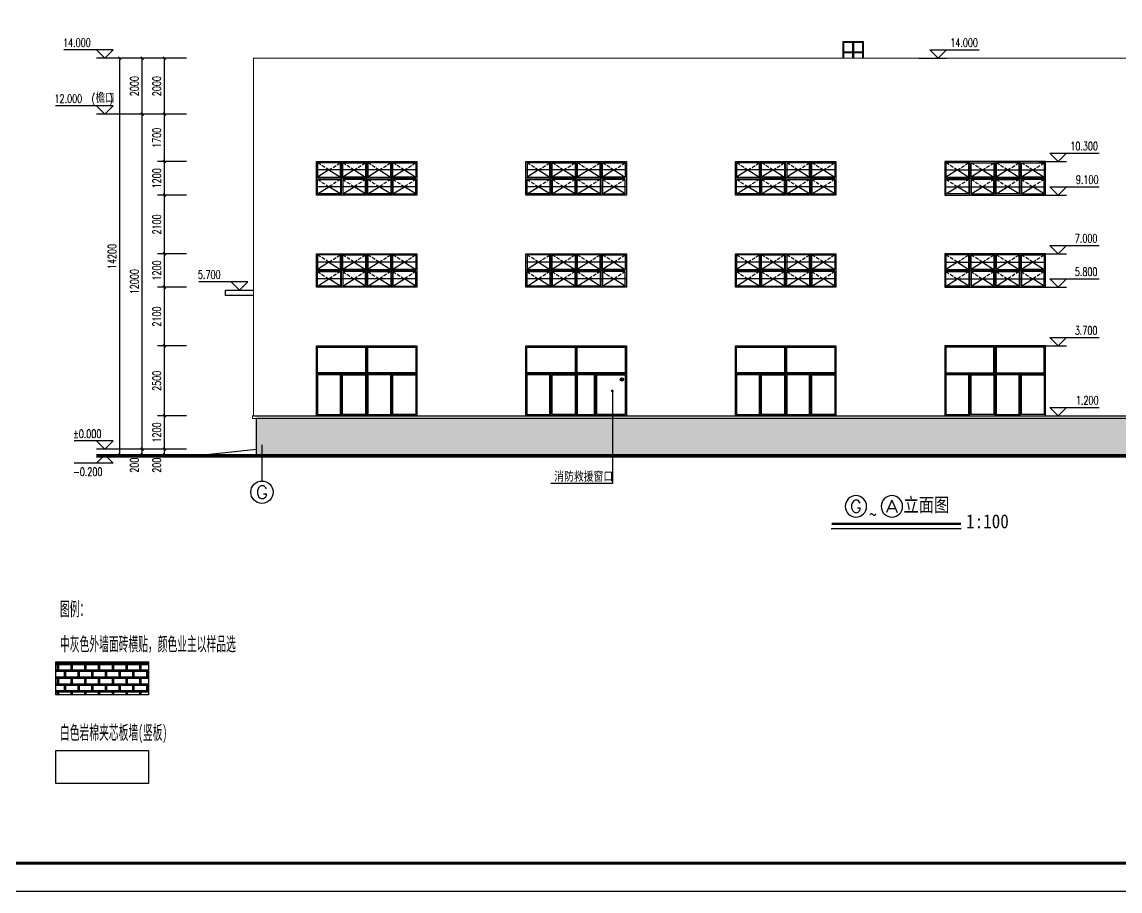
# Model space of a CAD drawing. Extents: x 4267484 to 4395158, y -674551 to -235742.
# Drawn here: x 4312088 to 4351403, y -611598 to -580482 of the extents above; entities that cross this region are included whole.
import ezdxf
from ezdxf.enums import TextEntityAlignment as Align

# ---------------------------------------------------------------- set-up
doc = ezdxf.new("R2010")
doc.units = 0
doc.header["$LTSCALE"] = 1000
doc.header["$MEASUREMENT"] = 0
doc.linetypes.add('DASH', pattern=[0.35, 0.25, -0.1])
doc.layers.get('0').update_dxf_attribs({"linetype": 'CONTINUOUS'})
doc.layers.get('Defpoints').update_dxf_attribs({"linetype": 'CONTINUOUS'})
doc.layers.add('_0', color=7, linetype='CONTINUOUS', lineweight=25)
for name, color, linetype in [('AXIS', 3, 'CONTINUOUS'), ('AXIS_TEXT', 7, 'CONTINUOUS'), ('DIM_ELEV', 3, 'CONTINUOUS'), ('DIM_LEAD', 3, 'CONTINUOUS'), ('PUB_DIM', 3, 'CONTINUOUS'), ('PUB_HATCH', 8, 'CONTINUOUS'), ('PUB_TEXT', 7, 'CONTINUOUS'), ('PUB_TITLE', 4, 'CONTINUOUS'), ('WINDOW', 4, 'CONTINUOUS'), ('图名', 15, 'CONTINUOUS'), ('填充', 251, 'CONTINUOUS'), ('爬梯', 8, 'CONTINUOUS')]:
    doc.layers.add(name, color=color, linetype=linetype)
doc.styles.add('_HZTXT', font='txt.shx', dxfattribs={"width": 0.8, "bigfont": 'HZTXT.shx'})
doc.styles.add('_TCH_AXIS', font='COMPLEX', dxfattribs={"bigfont": 'GBCBIG'})
doc.styles.add('_TCH_DIM', font='SIMPLEX', dxfattribs={"bigfont": 'GBCBIG'})
doc.styles.add('_TCH_DIM_T3', font='SIMPLEX', dxfattribs={"width": 0.705882, "bigfont": 'GBCBIG'})
doc.styles.add('COMPLEX', font='COMPLEX')
doc.styles.add('STYLE-黑体', font='simhei.ttf')
doc.styles.add('宋体', font='', dxfattribs={"width": 0.7})
doc.styles.get('宋体').set_extended_font_data('SimSun')
doc.dimstyles.new('_TCH_ARCH&&100', dxfattribs={"dimtxt": 297.5, "dimasz": 100, "dimexe": 250, "dimexo": 300, "dimgap": 126.25, "dimtad": 1, "dimdec": 0, "dimzin": 0, "dimdsep": 46, "dimtxsty": '_TCH_DIM_T3', "dimblk": 'ARCHTICK', "dimcen": 0.09, "dimclrt": 7, "dimazin": 2, "dimtfac": 1, "dimtdec": 0, "dimtix": 1, "dimtmove": 2, "dimatfit": 3, "dimfxl": 0, "dimtolj": 1, "dimtzin": 0, "dimarcsym": 0})

# ---------------------------------------------------------------- blocks, each defined once
blk = doc.blocks.new('_ArchTick')
at = {"color": 0, "linetype": 'ByBlock', "const_width": 0.4}
blk.add_lwpolyline([(-0.5, -0.5), (0.5, 0.5)], dxfattribs=at)
blk = doc.blocks.new('*D238')
at = {"layer": 'Defpoints', "color": 0}
for p in [(4317191, -581781), (4318278, -581781), (4318278, -583781)]:
    blk.add_point(p, dxfattribs=at)
at = {"layer": 'PUB_DIM', "color": 0, "lineweight": -2}
for p, q in [((4317978, -581781), (4316941, -581781)), ((4317191, -583781), (4317191, -581781)), ((4317978, -583781), (4316941, -583781))]:
    blk.add_line(p, q, dxfattribs=at)
at = {"layer": 'PUB_DIM', "color": 0, "lineweight": -2, "xscale": 100, "yscale": 100, "zscale": 100}
for p, rotation in [((4317191, -581781), 90), ((4317191, -583781), 270)]:
    blk.add_blockref('_ArchTick', p, dxfattribs=dict(at, rotation=rotation))
at = {"layer": 'PUB_DIM', "color": 7, "insert": (4316916, -582781), "char_height": 297.5, "attachment_point": 5, "rotation": 90, "style": '_TCH_DIM_T3'}
blk.add_mtext('\\A1;2000', dxfattribs=at)
blk = doc.blocks.new('*D239')
at = {"layer": 'Defpoints', "color": 0}
for p in [(4317191, -583781), (4318278, -583781), (4318278, -585481)]:
    blk.add_point(p, dxfattribs=at)
at = {"layer": 'PUB_DIM', "color": 0, "lineweight": -2}
for p, q in [((4317978, -583781), (4316941, -583781)), ((4317191, -585481), (4317191, -583781)), ((4317978, -585481), (4316941, -585481))]:
    blk.add_line(p, q, dxfattribs=at)
at = {"layer": 'PUB_DIM', "color": 0, "lineweight": -2, "xscale": 100, "yscale": 100, "zscale": 100}
for p, rotation in [((4317191, -583781), 90), ((4317191, -585481), 270)]:
    blk.add_blockref('_ArchTick', p, dxfattribs=dict(at, rotation=rotation))
at = {"layer": 'PUB_DIM', "color": 7, "insert": (4316916, -584631), "char_height": 297.5, "attachment_point": 5, "rotation": 90, "style": '_TCH_DIM_T3'}
blk.add_mtext('\\A1;1700', dxfattribs=at)
blk = doc.blocks.new('*D240')
at = {"layer": 'Defpoints', "color": 0}
for p in [(4317191, -585481), (4318278, -585481), (4318278, -586681)]:
    blk.add_point(p, dxfattribs=at)
at = {"layer": 'PUB_DIM', "color": 0, "lineweight": -2}
for p, q in [((4317978, -585481), (4316941, -585481)), ((4317191, -586681), (4317191, -585481)), ((4317978, -586681), (4316941, -586681))]:
    blk.add_line(p, q, dxfattribs=at)
at = {"layer": 'PUB_DIM', "color": 0, "lineweight": -2, "xscale": 100, "yscale": 100, "zscale": 100}
for p, rotation in [((4317191, -585481), 90), ((4317191, -586681), 270)]:
    blk.add_blockref('_ArchTick', p, dxfattribs=dict(at, rotation=rotation))
at = {"layer": 'PUB_DIM', "color": 7, "insert": (4316916, -586081), "char_height": 297.5, "attachment_point": 5, "rotation": 90, "style": '_TCH_DIM_T3'}
blk.add_mtext('\\A1;1200', dxfattribs=at)
blk = doc.blocks.new('*D241')
at = {"layer": 'Defpoints', "color": 0}
for p in [(4317191, -586681), (4318278, -586681), (4318278, -588781)]:
    blk.add_point(p, dxfattribs=at)
at = {"layer": 'PUB_DIM', "color": 0, "lineweight": -2}
for p, q in [((4317978, -586681), (4316941, -586681)), ((4317191, -588781), (4317191, -586681)), ((4317978, -588781), (4316941, -588781))]:
    blk.add_line(p, q, dxfattribs=at)
at = {"layer": 'PUB_DIM', "color": 0, "lineweight": -2, "xscale": 100, "yscale": 100, "zscale": 100}
for p, rotation in [((4317191, -586681), 90), ((4317191, -588781), 270)]:
    blk.add_blockref('_ArchTick', p, dxfattribs=dict(at, rotation=rotation))
at = {"layer": 'PUB_DIM', "color": 7, "insert": (4316916, -587731), "char_height": 297.5, "attachment_point": 5, "rotation": 90, "style": '_TCH_DIM_T3'}
blk.add_mtext('\\A1;2100', dxfattribs=at)
blk = doc.blocks.new('*D242')
at = {"layer": 'Defpoints', "color": 0}
for p in [(4317191, -588781), (4318278, -588781), (4318278, -589981)]:
    blk.add_point(p, dxfattribs=at)
at = {"layer": 'PUB_DIM', "color": 0, "lineweight": -2}
for p, q in [((4317978, -588781), (4316941, -588781)), ((4317191, -589981), (4317191, -588781)), ((4317978, -589981), (4316941, -589981))]:
    blk.add_line(p, q, dxfattribs=at)
at = {"layer": 'PUB_DIM', "color": 0, "lineweight": -2, "xscale": 100, "yscale": 100, "zscale": 100}
for p, rotation in [((4317191, -588781), 90), ((4317191, -589981), 270)]:
    blk.add_blockref('_ArchTick', p, dxfattribs=dict(at, rotation=rotation))
at = {"layer": 'PUB_DIM', "color": 7, "insert": (4316916, -589381), "char_height": 297.5, "attachment_point": 5, "rotation": 90, "style": '_TCH_DIM_T3'}
blk.add_mtext('\\A1;1200', dxfattribs=at)
blk = doc.blocks.new('*D243')
at = {"layer": 'Defpoints', "color": 0}
for p in [(4317191, -589981), (4318278, -589981), (4318278, -592081)]:
    blk.add_point(p, dxfattribs=at)
at = {"layer": 'PUB_DIM', "color": 0, "lineweight": -2}
for p, q in [((4317978, -589981), (4316941, -589981)), ((4317191, -592081), (4317191, -589981)), ((4317978, -592081), (4316941, -592081))]:
    blk.add_line(p, q, dxfattribs=at)
at = {"layer": 'PUB_DIM', "color": 0, "lineweight": -2, "xscale": 100, "yscale": 100, "zscale": 100}
for p, rotation in [((4317191, -589981), 90), ((4317191, -592081), 270)]:
    blk.add_blockref('_ArchTick', p, dxfattribs=dict(at, rotation=rotation))
at = {"layer": 'PUB_DIM', "color": 7, "insert": (4316916, -591031), "char_height": 297.5, "attachment_point": 5, "rotation": 90, "style": '_TCH_DIM_T3'}
blk.add_mtext('\\A1;2100', dxfattribs=at)
blk = doc.blocks.new('*D244')
at = {"layer": 'Defpoints', "color": 0}
for p in [(4317191, -592081), (4318278, -592081), (4318278, -594581)]:
    blk.add_point(p, dxfattribs=at)
at = {"layer": 'PUB_DIM', "color": 0, "lineweight": -2}
for p, q in [((4317978, -592081), (4316941, -592081)), ((4317191, -594581), (4317191, -592081)), ((4317978, -594581), (4316941, -594581))]:
    blk.add_line(p, q, dxfattribs=at)
at = {"layer": 'PUB_DIM', "color": 0, "lineweight": -2, "xscale": 100, "yscale": 100, "zscale": 100}
for p, rotation in [((4317191, -592081), 90), ((4317191, -594581), 270)]:
    blk.add_blockref('_ArchTick', p, dxfattribs=dict(at, rotation=rotation))
at = {"layer": 'PUB_DIM', "color": 7, "insert": (4316916, -593331), "char_height": 297.5, "attachment_point": 5, "rotation": 90, "style": '_TCH_DIM_T3'}
blk.add_mtext('\\A1;2500', dxfattribs=at)
blk = doc.blocks.new('*D245')
at = {"layer": 'Defpoints', "color": 0}
for p in [(4317191, -594581), (4318278, -594581), (4318278, -595781)]:
    blk.add_point(p, dxfattribs=at)
at = {"layer": 'PUB_DIM', "color": 0, "lineweight": -2}
for p, q in [((4317978, -594581), (4316941, -594581)), ((4317191, -595781), (4317191, -594581)), ((4317978, -595781), (4316941, -595781))]:
    blk.add_line(p, q, dxfattribs=at)
at = {"layer": 'PUB_DIM', "color": 0, "lineweight": -2, "xscale": 100, "yscale": 100, "zscale": 100}
for p, rotation in [((4317191, -594581), 90), ((4317191, -595781), 270)]:
    blk.add_blockref('_ArchTick', p, dxfattribs=dict(at, rotation=rotation))
at = {"layer": 'PUB_DIM', "color": 7, "insert": (4316916, -595181), "char_height": 297.5, "attachment_point": 5, "rotation": 90, "style": '_TCH_DIM_T3'}
blk.add_mtext('\\A1;1200', dxfattribs=at)
blk = doc.blocks.new('*D246')
at = {"layer": 'Defpoints', "color": 0}
for p in [(4317191, -595781), (4318278, -595781), (4318278, -595981)]:
    blk.add_point(p, dxfattribs=at)
at = {"layer": 'PUB_DIM', "color": 0, "lineweight": -2}
for p, q in [((4317978, -595781), (4316941, -595781)), ((4317978, -595981), (4316941, -595981)), ((4317191, -595781), (4317191, -595681)), ((4317191, -595981), (4317191, -595781)), ((4317191, -595981), (4317191, -596081))]:
    blk.add_line(p, q, dxfattribs=at)
at = {"layer": 'PUB_DIM', "color": 0, "lineweight": -2, "xscale": 100, "yscale": 100, "zscale": 100}
for p, rotation in [((4317191, -595781), 270), ((4317191, -595981), 90)]:
    blk.add_blockref('_ArchTick', p, dxfattribs=dict(at, rotation=rotation))
at = {"layer": 'PUB_DIM', "color": 7, "insert": (4316916, -596351), "char_height": 297.5, "attachment_point": 5, "rotation": 90, "style": '_TCH_DIM_T3'}
blk.add_mtext('\\A1;200', dxfattribs=at)
blk = doc.blocks.new('*D247')
at = {"layer": 'Defpoints', "color": 0}
for p in [(4315591, -581781), (4317178, -581781), (4317178, -595981)]:
    blk.add_point(p, dxfattribs=at)
at = {"layer": 'PUB_DIM', "color": 0, "lineweight": -2}
for p, q in [((4316878, -581781), (4315341, -581781)), ((4315591, -595981), (4315591, -581781)), ((4316878, -595981), (4315341, -595981))]:
    blk.add_line(p, q, dxfattribs=at)
at = {"layer": 'PUB_DIM', "color": 0, "lineweight": -2, "xscale": 100, "yscale": 100, "zscale": 100}
for p, rotation in [((4315591, -581781), 90), ((4315591, -595981), 270)]:
    blk.add_blockref('_ArchTick', p, dxfattribs=dict(at, rotation=rotation))
at = {"layer": 'PUB_DIM', "color": 7, "insert": (4315316, -588881), "char_height": 297.5, "attachment_point": 5, "rotation": 90, "style": '_TCH_DIM_T3'}
blk.add_mtext('\\A1;14200', dxfattribs=at)
blk = doc.blocks.new('*D248')
at = {"layer": 'Defpoints', "color": 0}
for p in [(4316391, -581781), (4317178, -581781), (4317178, -583781)]:
    blk.add_point(p, dxfattribs=at)
at = {"layer": 'PUB_DIM', "color": 0, "lineweight": -2}
for p, q in [((4316878, -581781), (4316141, -581781)), ((4316391, -583781), (4316391, -581781)), ((4316878, -583781), (4316141, -583781))]:
    blk.add_line(p, q, dxfattribs=at)
at = {"layer": 'PUB_DIM', "color": 0, "lineweight": -2, "xscale": 100, "yscale": 100, "zscale": 100}
for p, rotation in [((4316391, -581781), 90), ((4316391, -583781), 270)]:
    blk.add_blockref('_ArchTick', p, dxfattribs=dict(at, rotation=rotation))
at = {"layer": 'PUB_DIM', "color": 7, "insert": (4316116, -582781), "char_height": 297.5, "attachment_point": 5, "rotation": 90, "style": '_TCH_DIM_T3'}
blk.add_mtext('\\A1;2000', dxfattribs=at)
blk = doc.blocks.new('*D249')
at = {"layer": 'Defpoints', "color": 0}
for p in [(4316391, -583781), (4317178, -583781), (4317178, -595781)]:
    blk.add_point(p, dxfattribs=at)
at = {"layer": 'PUB_DIM', "color": 0, "lineweight": -2}
for p, q in [((4316878, -583781), (4316141, -583781)), ((4316391, -595781), (4316391, -583781)), ((4316878, -595781), (4316141, -595781))]:
    blk.add_line(p, q, dxfattribs=at)
at = {"layer": 'PUB_DIM', "color": 0, "lineweight": -2, "xscale": 100, "yscale": 100, "zscale": 100}
for p, rotation in [((4316391, -583781), 90), ((4316391, -595781), 270)]:
    blk.add_blockref('_ArchTick', p, dxfattribs=dict(at, rotation=rotation))
at = {"layer": 'PUB_DIM', "color": 7, "insert": (4316116, -589781), "char_height": 297.5, "attachment_point": 5, "rotation": 90, "style": '_TCH_DIM_T3'}
blk.add_mtext('\\A1;12000', dxfattribs=at)
blk = doc.blocks.new('*D250')
at = {"layer": 'Defpoints', "color": 0}
for p in [(4316391, -595781), (4317178, -595781), (4317178, -595981)]:
    blk.add_point(p, dxfattribs=at)
at = {"layer": 'PUB_DIM', "color": 0, "lineweight": -2}
for p, q in [((4316878, -595781), (4316141, -595781)), ((4316878, -595981), (4316141, -595981)), ((4316391, -595781), (4316391, -595681)), ((4316391, -595981), (4316391, -595781)), ((4316391, -595981), (4316391, -596081))]:
    blk.add_line(p, q, dxfattribs=at)
at = {"layer": 'PUB_DIM', "color": 0, "lineweight": -2, "xscale": 100, "yscale": 100, "zscale": 100}
for p, rotation in [((4316391, -595781), 270), ((4316391, -595981), 90)]:
    blk.add_blockref('_ArchTick', p, dxfattribs=dict(at, rotation=rotation))
at = {"layer": 'PUB_DIM', "color": 7, "insert": (4316116, -596351), "char_height": 297.5, "attachment_point": 5, "rotation": 90, "style": '_TCH_DIM_T3'}
blk.add_mtext('\\A1;200', dxfattribs=at)
blk = doc.blocks.new('C-3015')
at = {"layer": 'PUB_HATCH', "linetype": 'DASH', "ltscale": 0.5}
for p, q in [((733687, 126065), (733277, 126325)), ((733687, 126065), (734097, 126325)), ((734587, 126065), (734177, 126325)), ((734587, 126065), (734997, 126325)), ((735487, 126065), (735077, 126325)), ((735487, 126065), (735897, 126325)), ((736387, 126065), (735977, 126325)), ((736387, 126065), (736797, 126325)), ((733277, 125725), (733687, 125465)), ((734097, 125725), (733687, 125465)), ((734177, 125725), (734587, 125465)), ((734997, 125725), (734587, 125465)), ((735077, 125725), (735487, 125465)), ((735897, 125725), (735487, 125465)), ((735977, 125725), (736387, 125465)), ((736797, 125725), (736387, 125465))]:
    blk.add_line(p, q, dxfattribs=at)
at = {"layer": 'PUB_HATCH'}
for p, q in [((736837, 126065), (733237, 126065)), ((733687, 126065), (733277, 125805)), ((733687, 126065), (734097, 125805)), ((734587, 126065), (734177, 125805)), ((734587, 126065), (734997, 125805)), ((735487, 126065), (735077, 125805)), ((735487, 126065), (735897, 125805)), ((736387, 126065), (735977, 125805)), ((736387, 126065), (736797, 125805)), ((736837, 125465), (733237, 125465)), ((733277, 125205), (733687, 125465)), ((734097, 125205), (733687, 125465)), ((734177, 125205), (734587, 125465)), ((734997, 125205), (734587, 125465)), ((735077, 125205), (735487, 125465)), ((735897, 125205), (735487, 125465)), ((735977, 125205), (736387, 125465)), ((736797, 125205), (736387, 125465))]:
    blk.add_line(p, q, dxfattribs=at)
at = {"layer": 'WINDOW', "color": 160}
for p, q in [((734137, 125165), (734137, 126365)), ((735037, 125165), (735037, 126365)), ((735937, 125165), (735937, 126365)), ((736797, 125765), (733237, 125765))]:
    blk.add_line(p, q, dxfattribs=at)
for points in [[(733237, 126365), (736837, 126365), (736837, 125165), (733237, 125165)], [(734097, 126325), (733277, 126325), (733277, 125805), (734097, 125805)], [(734177, 126325), (734997, 126325), (734997, 125805), (734177, 125805)], [(735897, 126325), (735077, 126325), (735077, 125805), (735897, 125805)], [(735977, 126325), (736797, 126325), (736797, 125805), (735977, 125805)], [(734097, 125205), (733277, 125205), (733277, 125725), (734097, 125725)], [(734177, 125205), (734997, 125205), (734997, 125725), (734177, 125725)], [(735897, 125205), (735077, 125205), (735077, 125725), (735897, 125725)], [(735977, 125205), (736797, 125205), (736797, 125725), (735977, 125725)]]:
    blk.add_lwpolyline(points, close=True, dxfattribs=at)
blk = doc.blocks.new('_AXISO')
blk.add_circle((0, 0), 0.5)
at = {"layer": 'AXIS_TEXT', "style": 'COMPLEX', "width": 1.041667}
blk.add_attdef('A', text='', height=0.56, dxfattribs=at).set_placement((-0.25, -0.28), (0.25, -0.28), align=Align.FIT)

msp = doc.modelspace()

# ---------------------------------------------------------------- hatches: boundary and pattern name
at = {"layer": '_0'}
msp.add_hatch(color=0, dxfattribs=at).paths.add_polyline_path([(4333519.8, -593280, -1), (4333619.8, -593280, -1)])
at = {"layer": '填充', "linetype": 'ByBlock', "lineweight": 100}
h = msp.add_hatch(dxfattribs=at)
h.set_pattern_fill('AR-B816C', color=256, scale=200)
h.set_pattern_definition([(0, (-6761843.96, 367740.72), (245.692378, 245.692378), [479.867928, -11.51682]), (0, (-6762089.66, 367752.24), (245.692378, 245.692378), [479.867928, -11.51682]), (90, (-6761843.96, 367740.72), (-245.692378, 245.692378), [-257.20918, 234.175548]), (90, (-6761855.48, 367740.72), (-245.692378, 245.692378), [-257.20918, 234.175548])])
h.paths.add_polyline_path([(4320480, -594681.3), (4320480, -595981.3), (4365980, -595981.3), (4365980, -594681.3)])
h = msp.add_hatch(dxfattribs=at)
h.set_pattern_fill('AR-B816C', color=256, scale=200)
h.set_pattern_definition([(0, (-6771765.8, 63335.64), (245.692378, 245.692378), [479.867928, -11.51682]), (0, (-6772011.49, 63347.16), (245.692378, 245.692378), [479.867928, -11.51682]), (90, (-6771765.8, 63335.64), (-245.692378, 245.692378), [-257.20918, 234.175548]), (90, (-6771777.3, 63335.64), (-245.692378, 245.692378), [-257.20918, 234.175548])])
h.paths.add_polyline_path([(4313298.4, -603394.1), (4313298.4, -604578.3), (4316616.3, -604578.3), (4316616.3, -603394.1)])

# ---------------------------------------------------------------- linework, layer by layer
msp.add_lwpolyline([(4320380, -590281.3), (4319380, -590281.3), (4319380, -590081.3), (4320380, -590081.3)])
at = {"layer": '_0', "color": 0}
for p, q in [((4320380, -594581.3), (4366020, -594581.3)), ((4365980, -594681.3), (4320480, -594681.3)), ((4371608, -595981.3), (4314752, -595981.3)), ((4318580, -595981.3), (4320480, -595781.3))]:
    msp.add_line(p, q, dxfattribs=at)
for points, const_width in [([(4365980, -595981.3), (4365980, -594681.3), (4366020, -594681.3), (4366020, -594581.3), (4365980, -594581.3), (4365980, -581781.3), (4320380, -581780.8), (4320380, -594581.3), (4320340, -594581.3), (4320340, -594681.3), (4320480, -594681.3), (4320480, -595981.3)], 40), ([(4371608, -596031.3), (4314752, -596031.3)], 100)]:
    msp.add_lwpolyline(points, dxfattribs=dict(at, const_width=const_width))
for radius in [60, 50]:
    msp.add_circle((4333569.8, -593280), radius, dxfattribs=at)
at = {"layer": 'AXIS'}
for p, q in [((4333225.9, -593693.9), (4333225.9, -597002.9)), ((4333225.9, -597002.9), (4331021.4, -597002.9))]:
    msp.add_line(p, q, dxfattribs=at)
at = {"layer": 'AXIS', "color": 0}
msp.add_line((4320680, -595624.2), (4320680, -596918.4), dxfattribs=at)
msp.add_circle((4320680, -597318.4), 400, dxfattribs=at)
at = {"layer": 'DIM_ELEV'}
for p, q in [((4315352, -581478.8), (4313590.1, -581478.8)), ((4315052, -581778.8), (4314752, -581478.8)), ((4315752, -581778.8), (4314752, -581778.8)), ((4315052, -581778.8), (4315352, -581478.8)), ((4344193.4, -581778.8), (4345193.4, -581778.8)), ((4344893.4, -581778.8), (4344593.4, -581478.8)), ((4344593.4, -581478.8), (4346355.3, -581478.8)), ((4344893.4, -581778.8), (4345193.4, -581478.8)), ((4315352, -583481.3), (4313283, -583481.3)), ((4315052, -583781.3), (4314752, -583481.3)), ((4315752, -583781.3), (4314752, -583781.3)), ((4315052, -583781.3), (4315352, -583481.3)), ((4349191.2, -585481), (4348891.2, -585181)), ((4348891.2, -585181), (4350653.1, -585181)), ((4349191.2, -585481), (4349491.2, -585181)), ((4348491.2, -585481), (4349491.2, -585481)), ((4349191.2, -586681), (4348891.2, -586381)), ((4348891.2, -586381), (4350653.1, -586381)), ((4349191.2, -586681), (4349491.2, -586381)), ((4348491.2, -586681), (4349491.2, -586681)), ((4349191.2, -588781), (4348891.2, -588481)), ((4348891.2, -588481), (4350653.1, -588481)), ((4349191.2, -588781), (4349491.2, -588481)), ((4348491.2, -588781), (4349491.2, -588781)), ((4349191.2, -589981), (4348891.2, -589681)), ((4348891.2, -589681), (4350653.1, -589681)), ((4349191.2, -589981), (4349491.2, -589681)), ((4320180, -589781.3), (4318418.2, -589781.3)), ((4319880, -590081.3), (4319580, -589781.3)), ((4319880, -590081.3), (4320180, -589781.3)), ((4348491.2, -589981), (4349491.2, -589981)), ((4348491.2, -592081), (4349491.2, -592081)), ((4349191.2, -592081), (4348891.2, -591781)), ((4348891.2, -591781), (4350653.1, -591781)), ((4349191.2, -592081), (4349491.2, -591781)), ((4349191.2, -594581), (4348891.2, -594281)), ((4348891.2, -594281), (4350653.1, -594281)), ((4349191.2, -594581), (4349491.2, -594281)), ((4348491.2, -594581), (4349491.2, -594581)), ((4315352, -595481.3), (4313953.1, -595481.3)), ((4315052, -595781.3), (4314752, -595481.3)), ((4315052, -595781.3), (4315352, -595481.3)), ((4316180.6, -595781.3), (4314752, -595781.3)), ((4315052, -595981.3), (4314752, -596281.3)), ((4315752, -595981.3), (4314752, -595981.3)), ((4315052, -595981.3), (4315352, -596281.3)), ((4315352, -596281.3), (4313953.1, -596281.3))]:
    msp.add_line(p, q, dxfattribs=at)
at = {"layer": 'DIM_LEAD', "const_width": 48}
msp.add_lwpolyline([(4333225.9, -593717.9, -1), (4333225.9, -593669.9, -1)], format="xyb", close=True, dxfattribs=at)
at = {"layer": 'PUB_DIM'}
for p, q in [((4317678.5, -581780.8), (4314752, -581780.8)), ((4317678.5, -583781.3), (4314752, -583781.3)), ((4317678.5, -595781.3), (4314752, -595781.3))]:
    msp.add_line(p, q, dxfattribs=at)
at = {"layer": 'PUB_TITLE', "color": 4}
msp.add_lwpolyline([(4301057.7, -611597.6), (4385157.7, -611597.6), (4385157.7, -552197.6), (4301057.7, -552197.6)], close=True, dxfattribs=at)
at = {"layer": 'PUB_TITLE', "color": 4, "const_width": 100}
msp.add_lwpolyline([(4303557.7, -610597.6), (4384157.7, -610597.6), (4384157.7, -553197.6), (4303557.7, -553197.6)], close=True, dxfattribs=at)
at = {"layer": 'WINDOW', "color": 160}
for p, q in [((4324430, -593081.3), (4322630, -593081.3)), ((4323530, -594581.3), (4323530, -593081.3)), ((4326230, -593081.3), (4324430, -593081.3)), ((4325330, -594581.3), (4325330, -593081.3)), ((4331930, -593081.3), (4330130, -593081.3)), ((4331030, -594581.3), (4331030, -593081.3)), ((4333730, -593081.3), (4331930, -593081.3)), ((4332630, -594581.3), (4332630, -593081.3)), ((4339430, -593081.3), (4337630, -593081.3)), ((4338530, -594581.3), (4338530, -593081.3)), ((4341230, -593081.3), (4339430, -593081.3)), ((4340330, -594581.3), (4340330, -593081.3)), ((4345130, -593081.3), (4346930, -593081.3)), ((4346030, -594581.3), (4346030, -593081.3)), ((4346930, -593081.3), (4348730, -593081.3)), ((4347830, -594581.3), (4347830, -593081.3))]:
    msp.add_line(p, q, dxfattribs=at)
for points in [[(4322630, -592081.3), (4324430, -592081.3), (4324430, -594581.3), (4322630, -594581.3)], [(4324430, -592081.3), (4326230, -592081.3), (4326230, -594581.3), (4324430, -594581.3)], [(4330130, -592081.3), (4331930, -592081.3), (4331930, -594581.3), (4330130, -594581.3)], [(4331930, -592081.3), (4333730, -592081.3), (4333730, -594581.3), (4331930, -594581.3)], [(4337630, -592081.3), (4339430, -592081.3), (4339430, -594581.3), (4337630, -594581.3)], [(4339430, -592081.3), (4341230, -592081.3), (4341230, -594581.3), (4339430, -594581.3)], [(4346930, -592081.3), (4345130, -592081.3), (4345130, -594581.3), (4346930, -594581.3)], [(4348730, -592081.3), (4346930, -592081.3), (4346930, -594581.3), (4348730, -594581.3)], [(4322670, -592121.3), (4324390, -592121.3), (4324390, -593041.3), (4322670, -593041.3)], [(4324470, -592121.3), (4326190, -592121.3), (4326190, -593041.3), (4324470, -593041.3)], [(4330170, -592121.3), (4331890, -592121.3), (4331890, -593041.3), (4330170, -593041.3)], [(4331970, -592121.3), (4333690, -592121.3), (4333690, -593041.3), (4331970, -593041.3)], [(4337670, -592121.3), (4339390, -592121.3), (4339390, -593041.3), (4337670, -593041.3)], [(4339470, -592121.3), (4341190, -592121.3), (4341190, -593041.3), (4339470, -593041.3)], [(4346890, -592121.3), (4345170, -592121.3), (4345170, -593041.3), (4346890, -593041.3)], [(4348690, -592121.3), (4346970, -592121.3), (4346970, -593041.3), (4348690, -593041.3)], [(4323490, -593121.3), (4322670, -593121.3), (4322670, -594541.3), (4323490, -594541.3)], [(4323570, -593121.3), (4324390, -593121.3), (4324390, -594541.3), (4323570, -594541.3)], [(4325290, -593121.3), (4324470, -593121.3), (4324470, -594541.3), (4325290, -594541.3)], [(4325370, -593121.3), (4326190, -593121.3), (4326190, -594541.3), (4325370, -594541.3)], [(4330990, -593121.3), (4330170, -593121.3), (4330170, -594541.3), (4330990, -594541.3)], [(4331070, -593121.3), (4331890, -593121.3), (4331890, -594541.3), (4331070, -594541.3)], [(4332590, -593121.3), (4331970, -593121.3), (4331970, -594541.3), (4332590, -594541.3)], [(4332670, -593121.3), (4333690, -593121.3), (4333690, -594541.3), (4332670, -594541.3)], [(4338490, -593121.3), (4337670, -593121.3), (4337670, -594541.3), (4338490, -594541.3)], [(4338570, -593121.3), (4339390, -593121.3), (4339390, -594541.3), (4338570, -594541.3)], [(4340290, -593121.3), (4339470, -593121.3), (4339470, -594541.3), (4340290, -594541.3)], [(4340370, -593121.3), (4341190, -593121.3), (4341190, -594541.3), (4340370, -594541.3)], [(4345990, -593121.3), (4345170, -593121.3), (4345170, -594541.3), (4345990, -594541.3)], [(4346070, -593121.3), (4346890, -593121.3), (4346890, -594541.3), (4346070, -594541.3)], [(4347790, -593121.3), (4346970, -593121.3), (4346970, -594541.3), (4347790, -594541.3)], [(4347870, -593121.3), (4348690, -593121.3), (4348690, -594541.3), (4347870, -594541.3)]]:
    msp.add_lwpolyline(points, close=True, dxfattribs=at)
at = {"layer": '图名'}
msp.add_line((4341063.2, -598613), (4345719.9, -598613), dxfattribs=at)
at = {"layer": '图名', "const_width": 84}
msp.add_lwpolyline([(4341075, -598453.2), (4345708.1, -598453.2)], dxfattribs=at)
at = {"layer": '填充', "color": 32}
for points in [[(4313298.4, -603394.1), (4316616.3, -603394.1), (4316616.3, -604578.3), (4313298.4, -604578.3)], [(4313298.4, -606562.5), (4316616.3, -606562.5), (4316616.3, -607746.6), (4313298.4, -607746.6)]]:
    msp.add_lwpolyline(points, close=True, dxfattribs=at)
at = {"layer": '爬梯'}
for p, q in [((4341488.8, -581177.7), (4342218.8, -581177.7)), ((4341488.8, -581781), (4341488.8, -581177.7)), ((4341488.8, -581207.7), (4342218.8, -581207.7)), ((4341518.8, -581547.7), (4341518.8, -581207.7)), ((4341838.8, -581547.7), (4341838.8, -581207.7)), ((4341868.8, -581547.7), (4341868.8, -581207.7)), ((4342188.8, -581547.7), (4342188.8, -581207.7)), ((4342218.8, -581781), (4342218.8, -581177.7)), ((4341488.8, -581547.7), (4342218.8, -581547.7)), ((4341488.8, -581577.7), (4342218.8, -581577.7)), ((4341518.8, -581781), (4341518.8, -581577.7)), ((4341838.8, -581781), (4341838.8, -581577.7)), ((4341868.8, -581781), (4341868.8, -581577.7)), ((4342188.8, -581781), (4342188.8, -581577.7))]:
    msp.add_line(p, q, dxfattribs=at)

# ---------------------------------------------------------------- block references
for p in [(3589393.4, -711845.7), (3596893.4, -711845.7), (3604393.4, -711845.7), (3589393.4, -715145.9), (3596893.4, -715145.9), (3604393.4, -715145.9)]:
    msp.add_blockref('C-3015', p)
at = {"xscale": -1}
for p in [(5081966.7, -711845.7), (5081966.7, -715145.9)]:
    msp.add_blockref('C-3015', p, dxfattribs=at)
at = {"layer": 'AXIS'}
ref = msp.add_blockref('_AXISO', (4341946.3, -597826.1), dxfattribs=dict(at, xscale=-768, yscale=768, zscale=768))
ref.add_attrib('A', 'G', dxfattribs={"layer": 'AXIS_TEXT', "height": 434.4, "style": '_TCH_AXIS', "width": 1.166667}).set_placement((4341729, -598043.4), (4342163.5, -598043.4), align=Align.FIT)
ref = msp.add_blockref('_AXISO', (4343234.5, -597826.1), dxfattribs=dict(at, xscale=-768, yscale=768, zscale=768))
ref.add_attrib('A', 'A', dxfattribs={"layer": 'AXIS_TEXT', "height": 434.4, "style": '_TCH_AXIS', "width": 1.166667}).set_placement((4343017.3, -598043.4), (4343451.7, -598043.4), align=Align.FIT)

# ---------------------------------------------------------------- texts
at = {"layer": 'AXIS_TEXT', "color": 0, "style": '_TCH_AXIS', "width": 1.166667}
msp.add_text('G', height=452.5, dxfattribs=at).set_placement((4320453.7, -597544.7), (4320906.3, -597544.7), align=Align.FIT)
at = {"layer": 'PUB_DIM', "style": '_HZTXT', "width": 0.8}
msp.add_text('消防救援窗口', height=365.69, dxfattribs=at).set_placement((4331145.5, -596942.7, 3517.8))
at = {"layer": 'PUB_TEXT', "style": '_TCH_DIM', "width": 0.705882}
for s, p in [('14.000', (4313560.1, -581373.8)), ('14.000', (4345325.3, -581373.8)), ('(', (4314583, -583376.3)), (')', (4315214.5, -583376.3)), ('12.000', (4313253, -583376.3)), ('10.300', (4349623.1, -585076)), ('9.100', (4349823.1, -586276)), ('7.000', (4349783.1, -588376)), ('5.800', (4349783.1, -589576)), ('5.700', (4318388.2, -589676.3)), ('3.700', (4349783.1, -591676)), ('1.200', (4349823.1, -594176)), ('%%P0.000', (4313923.1, -595376.3)), ('-0.200', (4313923.1, -596736.3))]:
    msp.add_text(s, height=297.5, dxfattribs=at).set_placement(p)
at = {"layer": 'PUB_TEXT', "style": '_TCH_DIM'}
msp.add_text('檐口', height=337.59, dxfattribs=at).set_placement((4314723, -583376.3))
at = {"layer": 'PUB_TEXT', "color": 7, "linetype": 'Continuous', "style": 'STYLE-黑体', "width": 0.5}
for s, height, p in [('图例：', 499.79, (4313449.6, -601748)), ('中灰色外墙面砖横贴，颜色业主以样品选', 499.794, (4313449.6, -603000.7)), ('白色岩棉夹芯板墙(竖板)', 499.794, (4313449.6, -606169))]:
    msp.add_text(s, height=height, dxfattribs=at).set_placement(p)
at = {"layer": '图名', "style": '宋体'}
for s, width, p in [('立面图', 0.8, (4343652.7, -598020.2)), ('~', 0.8, (4342414.7, -598367.6)), ('1:100', 0.9, (4345890, -598609.9))]:
    msp.add_text(s, height=500, dxfattribs=dict(at, width=width)).set_placement(p)

# ---------------------------------------------------------------- dimensions: what is measured, and where the dimension line sits
at = {"layer": 'PUB_DIM'}
for p1, p2, distance, picture, middle in [((4317178.4896, -595981.2502), (4317178.4896, -581780.7564), 1587.7287, '*D247', (4315315.7609, -588881.0033)), ((4317178.4896, -583781.2502), (4317178.4896, -581780.7564), 787.7287, '*D248', (4316115.7609, -582781.0033)), ((4318278.4896, -583781.2502), (4318278.4896, -581780.7564), 1087.7287, '*D238', (4316915.7609, -582781.0033)), ((4317178.5, -595781.3), (4317178.5, -583781.3), 787.7, '*D249', (4316115.8, -589781.3)), ((4318278.5, -585481), (4318278.5, -583781.3), 1087.7, '*D239', (4316915.8, -584631.1)), ((4318278.5, -586681), (4318278.5, -585481), 1087.7, '*D240', (4316915.8, -586081)), ((4318278.5, -588781.3), (4318278.5, -586681), 1087.7, '*D241', (4316915.8, -587731.1)), ((4318278.5, -589981.4), (4318278.5, -588781.3), 1087.7, '*D242', (4316915.8, -589381.3)), ((4318278.5, -592081.4), (4318278.5, -589981.4), 1087.7, '*D243', (4316915.8, -591031.4)), ((4318278.5, -594581.3), (4318278.5, -592081.4), 1087.7, '*D244', (4316915.8, -593331.3)), ((4318278.5, -595781.3), (4318278.5, -594581.3), 1087.7, '*D245', (4316915.8, -595181.3))]:
    dim = msp.add_aligned_dim(p1=p1, p2=p2, distance=distance, dimstyle='_TCH_ARCH&&100', dxfattribs=at)
    dim.commit()
    dim.dimension.update_dxf_attribs({"geometry": picture, "text_midpoint": middle})
for base, p1, p2, picture, middle in [((4316390.8, -595781.3), (4317178.5, -595981.3), (4317178.5, -595781.3), '*D250', (4316115.8, -596351.3)), ((4317190.8, -595781.3), (4318278.5, -595981.3), (4318278.5, -595781.3), '*D246', (4316915.8, -596351.3))]:
    dim = msp.add_linear_dim(base=base, p1=p1, p2=p2, angle=90, dimstyle='_TCH_ARCH&&100', dxfattribs=at)
    dim.commit()
    dim.dimension.update_dxf_attribs({"geometry": picture, "text_midpoint": middle, "dimtype": 129})

doc.saveas('drawing.dxf')
